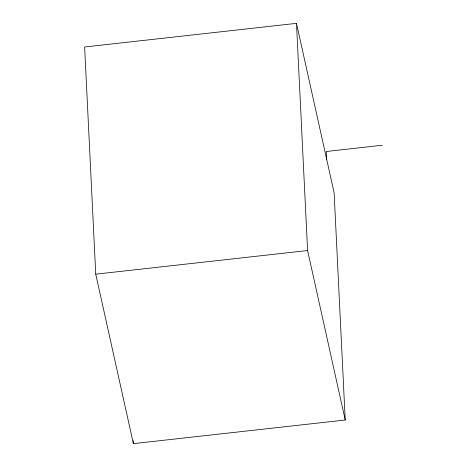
<?xml version="1.0" encoding="UTF-8"?>
<svg xmlns="http://www.w3.org/2000/svg" width="467" height="467" viewBox="0 0 467 467"><rect width="100%" height="100%" fill="white"/><g stroke="black" fill="none" stroke-linecap="round" stroke-linejoin="round"><path stroke-width="0.7" d="M296.481 23.35L84.632 46.992L95.741 274.176L133.381 443.65L345.23 420.008L334.121 192.824L296.481 23.35L307.595 250.534L345.23 420.008M382.368 145.237L326.27 151.501L326.643 159.165M95.741 274.176L307.595 250.534M133.241 440.737L133.381 443.65"/></g></svg>
